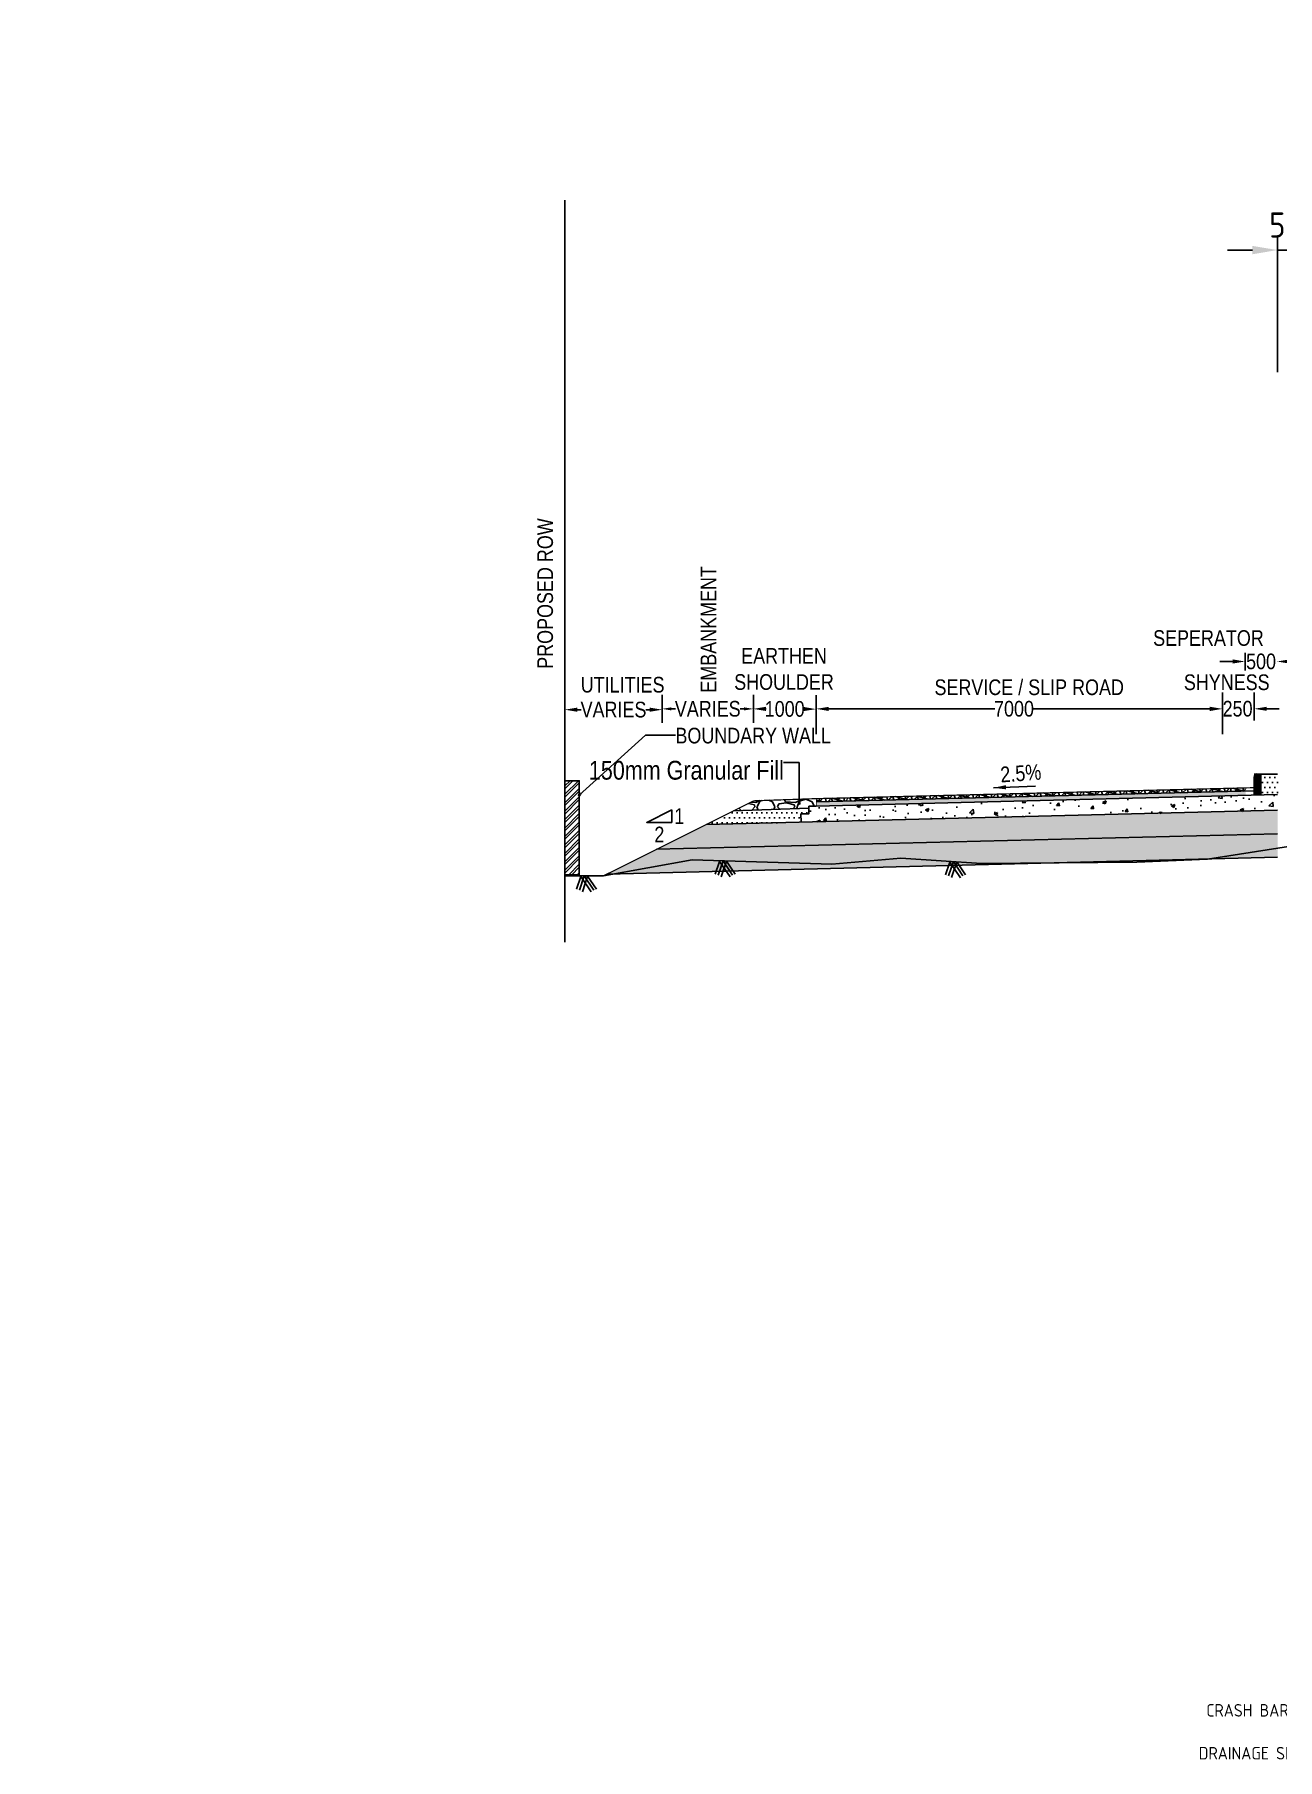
# Model space of a CAD drawing. Header units: millimetres. Extents: x 207528 to 778454, y -364692 to 101323.
# Drawn here: x 567644 to 587483, y -120842 to -93306 of the extents above; entities that cross this region are included whole.
import ezdxf

# ---------------------------------------------------------------- set-up
doc = ezdxf.new("R2010")
doc.units = ezdxf.units.MM
for name, color, linetype in [('Dim', 253, 'Continuous'), ('Dimension', 253, 'Continuous'), ('hatch', 253, 'Continuous'), ('Proposed ROW', 241, 'MNEW')]:
    doc.layers.add(name, color=color, linetype=linetype)
doc.layers.add('Text small', color=1, linetype='Continuous', lineweight=20)
doc.styles.add('DIM', font='ARIALN.TTF', dxfattribs={"height": 250})
doc.styles.add('isocp 100', font='isocp.shx', dxfattribs={"height": 200})
doc.styles.add('isocp 200', font='isocp.shx', dxfattribs={"height": 400})
doc.styles.get("Standard").update_dxf_attribs({"font": 'arial.ttf'})
doc.linetypes.add('MNEW', pattern='A,26.152623,-1.048632,["PROW",Standard,S=1.75,R=0,X=0,Y=-0.975095],-7.693777,26.152623', length=61.047655)
doc.dimstyles.new('DIM', dxfattribs={"dimtxt": 250, "dimasz": 200, "dimexe": 0.18, "dimexo": 0.0625, "dimgap": 0.09, "dimtad": 0, "dimtih": 1, "dimtoh": 1, "dimdec": 0, "dimzin": 0, "dimdsep": 46, "dimtxsty": 'DIM', "dimcen": 0.09, "dimclrd": 256, "dimclrt": 7, "dimadec": 0, "dimazin": 0, "dimtfac": 1, "dimtdec": 0, "dimtofl": 0, "dimtmove": 0, "dimatfit": 3, "dimfxl": 1, "dimtolj": 1, "dimtzin": 0, "dimarcsym": 0})
doc.dimstyles.new('new', dxfattribs={"dimtxt": 150, "dimasz": 150, "dimexe": 100, "dimexo": 0.1, "dimgap": 0.09, "dimtad": 0, "dimtih": 1, "dimtoh": 1, "dimdec": 0, "dimzin": 0, "dimdsep": 46, "dimtxsty": 'DIM', "dimcen": 0.09, "dimclrd": 256, "dimclrt": 252, "dimadec": 0, "dimazin": 0, "dimtfac": 1, "dimtdec": 0, "dimtofl": 0, "dimtmove": 0, "dimatfit": 3, "dimfxl": 1, "dimtolj": 1, "dimtzin": 0, "dimlwd": -1, "dimarcsym": 0})
doc.dimstyles.new('NH30A_100', dxfattribs={"dimscale": 100, "dimtxt": 2, "dimasz": 2, "dimexe": 1, "dimexo": 1, "dimgap": 1, "dimtad": 1, "dimdec": 0, "dimdsep": 46, "dimtxsty": 'isocp 100', "dimcen": 0.5, "dimclrd": 47, "dimclre": 47, "dimclrt": 1, "dimadec": 0, "dimazin": 0, "dimtfac": 1, "dimtdec": 0, "dimtmove": 0, "dimatfit": 3, "dimfxl": 1, "dimtolj": 1, "dimtzin": 0, "dimarcsym": 0})
doc.dimstyles.new('NH30A_200', dxfattribs={"dimscale": 200, "dimtxt": 2, "dimasz": 2, "dimexe": 1, "dimexo": 1, "dimgap": 1, "dimtad": 1, "dimdec": 0, "dimdsep": 46, "dimtxsty": 'isocp 200', "dimcen": 0.5, "dimclrd": 47, "dimclre": 47, "dimclrt": 1, "dimadec": 0, "dimazin": 0, "dimtfac": 1, "dimtdec": 0, "dimtmove": 0, "dimatfit": 3, "dimfxl": 1, "dimtolj": 1, "dimtzin": 0, "dimarcsym": 0})

# ---------------------------------------------------------------- blocks, each defined once
blk = doc.blocks.new('*D545')
at = {"layer": 'Defpoints', "color": 0, "transparency": 16777216}
for p in [(587483, -96747), (587483, -98896), (587983, -99886)]:
    blk.add_point(p, dxfattribs=at)
at = {"layer": 'Dim', "color": 47, "lineweight": -2, "transparency": 16777216}
for p, q in [((587483, -98696), (587483, -96547)), ((587983, -99686), (587983, -96547)), ((587083, -96747), (586683, -96747)), ((587983, -96747), (587483, -96747)), ((588383, -96747), (588783, -96747))]:
    blk.add_line(p, q, dxfattribs=at)
at = {"layer": 'Dim', "color": 47, "transparency": 16777216}
for points in [[(587083, -96681), (587083, -96814), (587483, -96747)], [(588383, -96681), (588383, -96814), (587983, -96747)]]:
    blk.add_solid(points, dxfattribs=at)
at = {"layer": 'Dim', "color": 1, "transparency": 16777216, "insert": (587733, -96347), "char_height": 400, "attachment_point": 5, "style": 'isocp 200'}
blk.add_mtext('\\A1;550', dxfattribs=at)
blk = doc.blocks.new('*D638')
at = {"layer": 'Defpoints', "color": 0, "transparency": 16777216}
for p in [(587475, -103315), (586965, -103663), (587475, -103663)]:
    blk.add_point(p, dxfattribs=at)
at = {"layer": 'Dim', "lineweight": -2, "transparency": 16777216}
for p, q in [((586765, -103315), (586565, -103315)), ((587675, -103315), (587875, -103315))]:
    blk.add_line(p, q, dxfattribs=at)
at = {"layer": 'Dim', "color": 0, "lineweight": -2, "transparency": 16777216}
for p, q in [((586965, -103316), (586965, -103315)), ((587475, -103316), (587475, -103315))]:
    blk.add_line(p, q, dxfattribs=at)
at = {"layer": 'Dim', "transparency": 16777216}
for points in [[(586765, -103281), (586765, -103348), (586965, -103315)], [(587675, -103281), (587675, -103348), (587475, -103315)]]:
    blk.add_solid(points, dxfattribs=at)
at = {"layer": 'Dim', "color": 7, "transparency": 16777216, "insert": (587220, -103315), "char_height": 250, "attachment_point": 5, "style": 'DIM'}
blk.add_mtext('\\A1;500', dxfattribs=at)
blk = doc.blocks.new('*D639')
at = {"layer": 'Defpoints', "color": 0, "transparency": 16777216}
for p in [(580121, -104071), (580121, -104474), (586604, -104474)]:
    blk.add_point(p, dxfattribs=at)
at = {"layer": 'Dim', "color": 0, "lineweight": -2, "transparency": 16777216}
for p, q in [((580121, -104473), (580121, -104071)), ((586604, -104473), (586604, -104071))]:
    blk.add_line(p, q, dxfattribs=at)
at = {"layer": 'Dim', "lineweight": -2, "transparency": 16777216}
for p, q in [((580321, -104071), (582972, -104071)), ((586404, -104071), (583582, -104071))]:
    blk.add_line(p, q, dxfattribs=at)
at = {"layer": 'Dim', "transparency": 16777216}
for points in [[(580321, -104038), (580321, -104105), (580121, -104071)], [(586404, -104038), (586404, -104105), (586604, -104071)]]:
    blk.add_solid(points, dxfattribs=at)
at = {"layer": 'Dim', "color": 7, "transparency": 16777216, "insert": (583277, -104071), "char_height": 250, "attachment_point": 5, "style": 'DIM'}
blk.add_mtext('\\A1;7000', dxfattribs=at)
blk = doc.blocks.new('*D640')
at = {"layer": 'Defpoints', "color": 0, "transparency": 16777216}
for p in [(576109, -104027), (577660, -104071), (576109, -104084)]:
    blk.add_point(p, dxfattribs=at)
at = {"layer": 'Dimension', "color": 0, "lineweight": -2, "transparency": 16777216}
for p, q in [((576109, -104083), (576109, -104085)), ((577660, -104083), (577660, -104085))]:
    blk.add_line(p, q, dxfattribs=at)
at = {"layer": 'Dimension', "lineweight": -2, "transparency": 16777216}
for p, q in [((576309, -104084), (576368, -104084)), ((577460, -104084), (577402, -104084))]:
    blk.add_line(p, q, dxfattribs=at)
at = {"layer": 'Dimension', "transparency": 16777216}
for points in [[(576309, -104051), (576309, -104118), (576109, -104084)], [(577460, -104051), (577460, -104118), (577660, -104084)]]:
    blk.add_solid(points, dxfattribs=at)
at = {"layer": 'Dimension', "color": 7, "transparency": 16777216, "insert": (576885, -104084), "char_height": 250, "attachment_point": 5, "style": 'DIM'}
blk.add_mtext('\\A1;VARIES', dxfattribs=at)
blk = doc.blocks.new('*D641')
at = {"layer": 'Defpoints', "color": 0, "transparency": 16777216}
for p in [(587112, -104070), (586601, -104387), (587112, -104387)]:
    blk.add_point(p, dxfattribs=at)
at = {"layer": 'Dim', "lineweight": -2, "transparency": 16777216}
for p, q in [((586401, -104070), (586201, -104070)), ((587312, -104070), (587512, -104070))]:
    blk.add_line(p, q, dxfattribs=at)
at = {"layer": 'Dim', "color": 0, "lineweight": -2, "transparency": 16777216}
for p, q in [((586601, -104071), (586601, -104070)), ((587112, -104071), (587112, -104070))]:
    blk.add_line(p, q, dxfattribs=at)
at = {"layer": 'Dim', "transparency": 16777216}
for points in [[(586401, -104037), (586401, -104103), (586601, -104070)], [(587312, -104037), (587312, -104103), (587112, -104070)]]:
    blk.add_solid(points, dxfattribs=at)
at = {"layer": 'Dim', "color": 7, "transparency": 16777216, "insert": (586846, -104070), "char_height": 250, "attachment_point": 5, "style": 'DIM'}
blk.add_mtext('\\A1;250', dxfattribs=at)
blk = doc.blocks.new('*D642')
at = {"layer": 'Defpoints', "color": 0, "transparency": 16777216}
for p in [(579117, -104071), (579117, -104071), (580117, -104075)]:
    blk.add_point(p, dxfattribs=at)
at = {"layer": 'Dim', "color": 0, "lineweight": -2, "transparency": 16777216}
for p, q in [((579117, -104071), (579117, -104071)), ((580117, -104075), (580117, -104075))]:
    blk.add_line(p, q, dxfattribs=at)
at = {"layer": 'Dim', "lineweight": -2, "transparency": 16777216}
for p, q in [((579317, -104072), (579321, -104072)), ((579917, -104074), (579913, -104074))]:
    blk.add_line(p, q, dxfattribs=at)
at = {"layer": 'Dim', "transparency": 16777216}
for points in [[(579318, -104038), (579317, -104105), (579117, -104071)], [(579917, -104040), (579917, -104107), (580117, -104075)]]:
    blk.add_solid(points, dxfattribs=at)
at = {"layer": 'Dim', "color": 7, "transparency": 16777216, "insert": (579617, -104073), "char_height": 250, "attachment_point": 5, "style": 'DIM'}
blk.add_mtext('\\A1;1000', dxfattribs=at)
blk = doc.blocks.new('*D643')
at = {"layer": 'Defpoints', "color": 0, "transparency": 16777216}
for p in [(577660, -104071), (577660, -104071), (579117, -104071)]:
    blk.add_point(p, dxfattribs=at)
at = {"layer": 'Dimension', "color": 0, "lineweight": -2, "transparency": 16777216}
for p, q in [((577660, -104071), (577660, -104071)), ((579117, -104071), (579117, -104071))]:
    blk.add_line(p, q, dxfattribs=at)
at = {"layer": 'Dimension', "lineweight": -2, "transparency": 16777216}
for p, q in [((577810, -104071), (577872, -104071)), ((578967, -104071), (578906, -104071))]:
    blk.add_line(p, q, dxfattribs=at)
at = {"layer": 'Dimension', "transparency": 16777216}
for points in [[(577810, -104046), (577810, -104096), (577660, -104071)], [(578967, -104046), (578967, -104096), (579117, -104071)]]:
    blk.add_solid(points, dxfattribs=at)
at = {"layer": 'Dimension', "color": 7, "transparency": 16777216, "insert": (578389, -104071), "char_height": 250, "attachment_point": 5, "style": 'DIM'}
blk.add_mtext('\\A1;VARIES', dxfattribs=at)
blk = doc.blocks.new('*D703')
at = {"layer": 'Defpoints', "color": 0, "transparency": 16777216}
for p in [(600208, -117230), (600198, -118866), (600208, -118866)]:
    blk.add_point(p, dxfattribs=at)
at = {"layer": 'Dim', "color": 47, "lineweight": -2, "transparency": 16777216}
for p, q in [((599998, -117230), (599798, -117230)), ((600198, -118766), (600198, -117130)), ((600198, -117230), (600208, -117230)), ((600208, -118766), (600208, -117130)), ((600408, -117230), (602348, -117230))]:
    blk.add_line(p, q, dxfattribs=at)
at = {"layer": 'Dim', "color": 47, "transparency": 16777216}
for points in [[(599998, -117197), (599998, -117263), (600198, -117230)], [(600408, -117197), (600408, -117263), (600208, -117230)]]:
    blk.add_solid(points, dxfattribs=at)
at = {"layer": 'Dim', "color": 1, "transparency": 16777216, "insert": (601478, -117020), "char_height": 200, "width": 159266.94, "attachment_point": 5, "style": 'isocp 100'}
blk.add_mtext('\\A1;10 (EXP. GAP)', dxfattribs=at)
blk = doc.blocks.new('*D776')
at = {"layer": 'Defpoints', "color": 0, "transparency": 16777216}
for p in [(530087, -93648), (530077, -95284), (530087, -95284)]:
    blk.add_point(p, dxfattribs=at)
at = {"layer": 'Dim', "color": 47, "lineweight": -2, "transparency": 16777216}
for p, q in [((530077, -95184), (530077, -93548)), ((530087, -95184), (530087, -93548)), ((529877, -93648), (529677, -93648)), ((530077, -93648), (530087, -93648)), ((530287, -93648), (532227, -93648))]:
    blk.add_line(p, q, dxfattribs=at)
at = {"layer": 'Dim', "color": 47, "transparency": 16777216}
for points in [[(529877, -93614), (529877, -93681), (530077, -93648)], [(530287, -93614), (530287, -93681), (530087, -93648)]]:
    blk.add_solid(points, dxfattribs=at)
at = {"layer": 'Dim', "color": 1, "transparency": 16777216, "insert": (531357, -93438), "char_height": 200, "width": 159266.94, "attachment_point": 5, "style": 'isocp 100'}
blk.add_mtext('\\A1;10 (EXP. GAP)', dxfattribs=at)
blk = doc.blocks.new('*D764')
at = {"layer": 'Defpoints', "color": 0, "transparency": 16777216}
for p in [(530087, -118135), (530077, -119771), (530087, -119771)]:
    blk.add_point(p, dxfattribs=at)
at = {"layer": 'Dim', "color": 47, "lineweight": -2, "transparency": 16777216}
for p, q in [((530077, -119671), (530077, -118035)), ((530087, -119671), (530087, -118035)), ((529877, -118135), (529677, -118135)), ((530077, -118135), (530087, -118135)), ((530287, -118135), (532227, -118135))]:
    blk.add_line(p, q, dxfattribs=at)
at = {"layer": 'Dim', "color": 47, "transparency": 16777216}
for points in [[(529877, -118102), (529877, -118169), (530077, -118135)], [(530287, -118102), (530287, -118169), (530087, -118135)]]:
    blk.add_solid(points, dxfattribs=at)
at = {"layer": 'Dim', "color": 1, "transparency": 16777216, "insert": (531357, -117925), "char_height": 200, "width": 159266.94, "attachment_point": 5, "style": 'isocp 100'}
blk.add_mtext('\\A1;10 (EXP. GAP)', dxfattribs=at)

msp = doc.modelspace()

# ---------------------------------------------------------------- hatches: boundary and pattern name
h = msp.add_hatch(color=256)
h.dxf.hatch_style = 1
h.paths.add_polyline_path([(587109.5, -105160.4, -0.4142136), (587159.5, -105110.4), (587232.7, -105110.4), (587232.7, -105446.1), (587109.5, -105449.3)])
h = msp.add_hatch()
h.set_pattern_fill('GOST_GLASS', color=41, scale=5)
h.set_pattern_definition([(45, (485873.254, -119028.044), (42.426407, -4e-15), [25, -35]), (45, (485883.86, -119028.044), (42.426407, -4e-15), [10, -50]), (45, (485873.254, -119017.438), (42.426407, -4e-15), [10, -50])])
h.paths.add_polyline_path([(586973.7, -105382.6), (586973.7, -105452.6), (581394.7, -105592.1), (581148.2, -105572.5), (580750.1, -105538.2)])
h.paths.add_polyline_path([(580120.6, -105554), (580120.6, -105624), (581394.7, -105592.1), (581148.2, -105572.5), (580750.1, -105538.2)])
at = {"layer": 'Dim'}
h = msp.add_hatch(dxfattribs=at)
h.set_pattern_fill('ANSI32', scale=10)
h.set_pattern_definition([(45, (260309.85, -162064.33), (-67.35192, 67.35192), []), (45, (260354.755, -162064.33), (-67.35192, 67.35192), [])])
h.paths.add_polyline_path([(576109.5, -106718.9), (576109.5, -105218.9), (576339.5, -105218.9), (576339.5, -106718.9)])
h = msp.add_hatch(dxfattribs=at)
h.set_pattern_fill('AR-CONC', color=256, scale=3)
h.set_pattern_definition([(50, (485873.25, -119028.04), (546.554, -47.8173), [57.15, -628.65]), (355, (485873.25, -119028.04), (-105.7303, 573.1705), [45.72, -502.9218]), (100.45144, (485918.8, -119032.03), (440.8237, 525.3533), [48.57, -534.2707]), (46.1842, (485873.25, -118875.64), (813.237, -126.127), [85.725, -942.975]), (96.6356, (485941, -118886.15), (712.2124, 742.2784), [72.855, -801.407]), (351.18415, (485873.25, -118875.64), (712.2124, 742.2784), [68.58, -754.379]), (21, (485949.45, -118913.74), (454.8432, -306.7956), [57.15, -628.65]), (326, (485949.45, -118913.74), (185.406, 552.564), [45.72, -502.92]), (71.45144, (485987.36, -118939.3), (640.2493, 245.7683), [48.57, -534.2698]), (37.5, (485873.25, -119028.04), (9.2658, 253.6651), [0, -496.824, 0, -510.54, 0, -504.825]), (7.5, (485873.25, -119028.04), (200.459, 300.5417), [0, -291.084, 0, -485.394, 0, -192.405]), (327.5, (485703.33, -119028.04), (406.7718, -17.18623), [0, -190.5, 0, -594.36, 0, -788.67]), (317.5, (485627.13, -119028.04), (444.3875, 76.2795), [0, -247.65, 0, -394.716, 0, -560.07])])
h.paths.add_polyline_path([(579973.7, -105627.6), (581394.7, -105592.1), (582292.5, -105663.6), (583475.6, -105719.6), (585014.1, -105727.4), (586316.9, -105666.5), (587483, -105648.3), (587483, -105699.7), (579973.7, -105877.7)])
h.paths.add_polyline_path([(581394.7, -105592.1), (586973.7, -105452.6), (587483, -105439.9), (587483, -105648.3), (586316.9, -105666.5), (585014.1, -105727.4), (583475.6, -105719.6), (582292.5, -105663.6)])
at = {"layer": 'hatch'}
h = msp.add_hatch(dxfattribs=at)
h.set_pattern_fill('DOTS', color=25, scale=50)
h.set_pattern_definition([(0, (-730461.49, -10791.58), (39.6875, 79.375), [0, -79.375])])
h.paths.add_polyline_path([(587097, -105449.5), (587482.4, -105439.8), (587482.4, -105113.8), (587097, -105113.8)])
h = msp.add_hatch(dxfattribs=at)
h.set_pattern_fill('NET3', color=256, scale=30, angle=45)
h.set_pattern_definition([(45, (485873.25, -119028.04), (-67.35192, 67.35192), []), (105, (485873.25, -119028.04), (-92.004435, -24.65251), []), (165, (485873.25, -119028.04), (-24.65251, -92.004435), [])])
h.paths.add_polyline_path([(586973.7, -105332.6), (586973.7, -105382.6), (580750.1, -105538.2), (580300, -105499.5)])
h.paths.add_polyline_path([(580120.6, -105503.9), (580120.6, -105554), (580750.1, -105538.2), (580300, -105499.5)])
h = msp.add_hatch(dxfattribs=at)
h.set_pattern_fill('GRAVEL', color=11, scale=25)
h.set_pattern_definition([(228.01279, (486330.454, -118393.044), (-5080, -5715), [85.4304, -8457.621]), (184.96974, (486273.304, -118456.544), (7619.999997, 635.000036), [146.6012, -14513.5122]), (132.510447, (486127.254, -118469.244), (6350.000003, -6984.999998), [103.3704, -10233.6807]), (267.27369, (485879.604, -118627.994), (635.000001, 12700), [133.501, -13216.6094]), (292.833654, (485873.254, -118761.344), (-3175, 7620), [130.9084, -12959.952]), (357.27369, (485924.054, -118881.994), (-12700, 635.000001), [133.501, -13216.6094]), (37.69424, (486057.404, -118888.344), (-8254.9999996, -6350.0000005), [176.5484, -17478.2788]), (72.255328, (486197.104, -118780.394), (4445.000001, 13969.9999996), [166.68, -16501.314]), (121.429566, (486247.904, -118621.644), (-5080.000001, 8255), [133.9532, -13261.3864]), (175.23636, (486178.054, -118507.344), (6985, -635), [152.9283, -7493.4842]), (222.397438, (486025.654, -118494.644), (-7619.9999998, -6985.0000003), [197.7695, -19579.193]), (138.814075, (486508.254, -118634.344), (-4445, 3810), [67.501, -6682.6415]), (171.469234, (486457.454, -118589.894), (8255, -1269.999999), [128.4205, -12713.6597]), (225, (486330.45, -118570.84), (-9e-14, -635), [89.8023, -808.2233]), (203.19859, (486286.004, -118494.644), (3175, 1270), [48.3603, -4787.6556]), (291.80141, (486241.55, -118513.7), (-635, 1905), [68.3914, -3351.1882]), (30.96376, (486266.95, -118577.19), (1905, 1270), [111.08, -3591.5745]), (161.56505, (486362.2, -118520.04), (1270, -635), [80.3218, -1927.7245]), (16.38954, (485873.254, -118513.694), (6350, 1905), [112.522, -11139.7067]), (70.346176, (485981.204, -118481.944), (-2540, -6985), [94.3997, -9345.554]), (293.19859, (486362.204, -118393.044), (-1270, 3175), [96.72, -4739.296]), (343.61046, (486400.304, -118481.944), (-6350, 1905), [112.522, -11139.7067]), (339.443955, (485873.254, -118907.394), (-3175, 1270), [108.5088, -5316.9336]), (294.77514, (485974.854, -118945.494), (-3175.000004, 6984.999998), [90.918, -9000.8983]), (66.80141, (486368.554, -119028.044), (1270, 3175), [96.72, -4739.296]), (17.354025, (486406.654, -118939.144), (-8255, -2540), [106.4457, -10538.094]), (69.443955, (486057.404, -119028.044), (-1270, -3175), [54.2544, -5371.188]), (101.30993, (486330.45, -119028.04), (-635, 2540), [32.3787, -3205.4987]), (165.96376, (486324.1, -118996.3), (1905, -635), [130.9084, -2487.2636]), (186.009006, (486197.104, -118964.544), (6350, 635), [121.3167, -12010.3412]), (303.69007, (486266.95, -118634.34), (-635, 1270), [91.581, -2197.944]), (353.157227, (486317.754, -118710.544), (10795, -1269.9999994), [159.8892, -15829.0023]), (60.945396, (486476.504, -118729.594), (-2540, -4445), [65.377, -6472.348]), (90, (486508.25, -118672.44), (-635, 635), [38.1, -596.9]), (120.256437, (486184.404, -118945.494), (2540, -4445), [88.2167, -8733.4852]), (48.01279, (486139.954, -118869.294), (5080, 5715), [170.8607, -8372.1905]), (0, (486254.25, -118742.3), (635, 635), [165.1, -469.9]), (325.304846, (486419.354, -118742.294), (6350.000002, -4444.999997), [100.4024, -9939.8292]), (254.0546, (486501.9, -118799.44), (-635, -2540), [92.4573, -4530.4125]), (207.645975, (486476.504, -118888.344), (-12065.0000004, -6349.999999), [150.5363, -14903.116]), (175.42608, (486343.154, -118958.194), (-8255, 635), [159.2574, -15766.4616])])
h.paths.add_polyline_path([(578363.2, -105918), (577572.8, -106313.1), (587483, -106065.3), (587483, -105690)])
h = msp.add_hatch(dxfattribs=at)
h.set_pattern_fill('DOTS', scale=50)
h.set_pattern_definition([(0, (531272.3, -182484.97), (39.6875, 79.375), [0, -79.375])])
h.paths.add_polyline_path([(578363.2, -105918), (578813.8, -105699.8), (580000.4, -105649.4), (580000.4, -105667.8), (580000.4, -105675.8), (580000.4, -105686.6), (580000.4, -105699.8), (580000.4, -105749.1), (579875.4, -105749.1), (579878.7, -105880.1)])
h = msp.add_hatch(dxfattribs=at)
h.set_pattern_fill('GRAVEL', color=11, scale=25)
h.set_pattern_definition([(228.012788, (270528.143, -172949.72), (-5080.0000004, -5714.9999996), [85.4304, -8457.6209]), (184.969741, (270470.993, -173013.22), (7619.999997, 635.0000362), [146.6012, -14513.5122]), (132.510447, (270324.943, -173025.92), (6350.0000027, -6984.9999976), [103.3704, -10233.6807]), (267.273689, (270077.293, -173184.67), (635.0000013, 12700), [133.5011, -13216.6094]), (292.833654, (270070.943, -173318.02), (-3175.0000003, 7620), [130.9084, -12959.9519]), (357.273689, (270121.743, -173438.67), (-12700, 635.0000013), [133.5011, -13216.6094]), (37.6942405, (270255.093, -173445.02), (-8254.9999996, -6350.0000005), [176.5484, -17478.2788]), (72.255328, (270394.793, -173337.07), (4445.0000012, 13969.9999996), [166.6799, -16501.3142]), (121.429566, (270445.593, -173178.32), (-5080.0000007, 8254.9999996), [133.9532, -13261.3864]), (175.236358, (270375.743, -173064.02), (6985, -635.000001), [152.9283, -7493.4842]), (222.397438, (270223.343, -173051.32), (-7619.9999998, -6985.0000003), [197.7695, -19579.1931]), (138.814075, (270705.94, -173191.02), (-4445, 3810), [67.5011, -6682.6415]), (171.469234, (270655.143, -173146.57), (8255.0000002, -1269.9999986), [128.4205, -12713.6597]), (225, (270528.14, -173127.5), (-9e-14, -635), [89.8023, -808.2233]), (203.19859, (270483.69, -173051.32), (3175, 1270), [48.3603, -4787.6556]), (291.80141, (270439.24, -173070.37), (-635, 1905), [68.3914, -3351.1882]), (30.963757, (270464.64, -173133.87), (1905, 1270), [111.0799, -3591.5745]), (161.56505, (270559.9, -173076.72), (1270, -635), [80.3218, -1927.7245]), (16.38954, (270070.943, -173070.37), (6350, 1905), [112.522, -11139.7067]), (70.346176, (270178.893, -173038.62), (-2540, -6985), [94.3997, -9345.5539]), (293.19859, (270559.89, -172949.72), (-1270, 3175), [96.72, -4739.2959]), (343.61046, (270597.993, -173038.62), (-6350, 1904.9999996), [112.522, -11139.7067]), (339.443955, (270070.94, -173464.07), (-3175, 1270), [108.5088, -5316.9336]), (294.77514, (270172.543, -173502.17), (-3175.000004, 6984.999998), [90.918, -9000.8983]), (66.80141, (270566.24, -173584.72), (1270, 3175), [96.72, -4739.2959]), (17.354025, (270604.343, -173495.82), (-8255, -2540.0000005), [106.4457, -10538.094]), (69.443955, (270255.09, -173584.72), (-1270, -3175), [54.2544, -5371.188]), (101.309932, (270528.14, -173584.72), (-635, 2540), [32.3787, -3205.4987]), (165.963757, (270521.8, -173552.97), (1905, -635), [130.9084, -2487.2636]), (186.009006, (270394.793, -173521.22), (6350, 635.0000003), [121.3167, -12010.3412]), (303.69007, (270464.64, -173191.02), (-635, 1270), [91.581, -2197.9441]), (353.157227, (270515.443, -173267.22), (10795, -1269.9999994), [159.8892, -15829.0023]), (60.945396, (270674.19, -173286.27), (-2540, -4445), [65.377, -6472.3481]), (90, (270705.94, -173229.1), (-635, 635), [38.1, -596.9]), (120.256437, (270382.093, -173502.17), (2540, -4445), [88.2167, -8733.4852]), (48.012787, (270337.643, -173425.97), (5080.0000004, 5714.9999996), [170.8607, -8372.1905]), (0, (270451.94, -173299), (635, 635), [165.1, -469.9]), (325.304846, (270617.043, -173298.97), (6350.0000024, -4444.9999966), [100.4024, -9939.8292]), (254.054604, (270699.59, -173356.12), (-635, -2540), [92.4573, -4530.4125]), (207.645975, (270674.193, -173445.02), (-12065.0000004, -6349.9999992), [150.5363, -14903.1161]), (175.426079, (270540.843, -173514.87), (-8255, 635), [159.2574, -15766.4616])])
h.paths.add_polyline_path([(578798.7, -105700.3), (579121.5, -105538.9), (580120.6, -105503.9), (580121.1, -105503.9), (580121.1, -105624.1), (580000.4, -105624.1), (580000.4, -105658.2)])
h = msp.add_hatch(dxfattribs=at)
h.set_pattern_fill('DOTS', color=25, scale=50)
h.set_pattern_definition([(0, (485873.254, -119028.044), (39.6875, 79.375), [0, -79.375])])
h.paths.add_polyline_path([(577572.8, -106313.1), (576783.4, -106707.7), (587483, -106440.2), (587483, -106065.3), (587346.8, -106068.7)])

# ---------------------------------------------------------------- linework, layer by layer
for p, q in [((587482.4, -105113.8), (587109.5, -105113.8)), ((587109.5, -105160.4), (587109.5, -105449.3))]:
    msp.add_line(p, q)
for points, const_width in [([(580120.6, -105503.9), (587109.5, -105329.2)], 20), ([(579121.5, -105538.9), (576723.4, -106737.7)], 20), ([(580120.6, -105503.9), (579121.5, -105538.9)], 20), ([(580121.1, -105504.1), (580121.1, -105624.1)], 10), ([(576723.4, -106737.7), (576109.5, -106737.7)], 20)]:
    msp.add_lwpolyline(points, dxfattribs=dict(const_width=const_width))
for points in [[(580120.6, -105554), (587109.5, -105379.2)], [(580120.6, -105624), (587483, -105439.9)], [(578363.2, -105918), (587483, -105690)], [(580000.4, -105658.2), (578798.7, -105700.3)], [(580000.4, -105624.1), (580000.4, -105749.1), (579875.4, -105749.1), (579878.7, -105880.1)], [(580120.4, -105624.1), (580000.4, -105624.1)], [(577572.8, -106313.1), (587483, -106065.3)], [(587483, -106440.2), (576783.4, -106707.7)]]:
    msp.add_lwpolyline(points)
msp.add_arc((587159.5, -105160.4), 50, 90, 180)
at = {"layer": 'Dim'}
for points in [[(586964.9, -103457.5), (586964.9, -103175.4)], [(577660.2, -104292.2), (577660.2, -103848.9)], [(579117.5, -104292.6), (579117.5, -103849.3)], [(580117, -104296.2), (580117, -103852.9)], [(586603.5, -104255.5), (586603.5, -103812.2)], [(587111.6, -104255.5), (587111.6, -103812.2)], [(578578.2, -106505.3), (578510.3, -106709.9)], [(578633.4, -106497.8), (578557.7, -106725.7)], [(578578.2, -106505.3), (578745.4, -106753.7)], [(578688.3, -106499.6), (578604.9, -106750.8)], [(578633.4, -106497.8), (578786.8, -106725.8)], [(578688.3, -106499.6), (578828, -106707.2)], [(582253.8, -106517.2), (582185.9, -106721.8)], [(582309, -106509.7), (582233.3, -106737.6)], [(582253.8, -106517.2), (582421, -106765.6)], [(582363.9, -106511.5), (582280.5, -106762.7)], [(582309, -106509.7), (582462.5, -106737.6)], [(582363.9, -106511.5), (582503.6, -106719.1)], [(576361.3, -106745.2), (576293.3, -106949.9)], [(576416.4, -106737.7), (576340.8, -106965.6)], [(576361.3, -106745.2), (576528.4, -106993.6)], [(576471.3, -106739.5), (576387.9, -106990.7)], [(576416.4, -106737.7), (576569.9, -106965.7)], [(576471.3, -106739.5), (576611.1, -106947.1)]]:
    msp.add_lwpolyline(points, dxfattribs=at)
at = {"layer": 'Dim', "color": 7}
msp.add_lwpolyline([(576109.5, -106718.9), (576109.5, -105218.9), (576339.5, -105218.9), (576339.5, -106718.9)], close=True, dxfattribs=at)
at = {"layer": 'Dim'}
msp.add_lwpolyline([(577815.3, -105684.5), (577815.3, -105884.5), (577415.3, -105884.5)], close=True, dxfattribs=at)
at = {"layer": 'Dimension', "linetype": 'Continuous', "ltscale": 10, "flags": 128}
msp.add_lwpolyline([(576109.5, -106737.7), (576723.4, -106737.7), (578142.5, -106483.4), (580367.2, -106548.5), (581470.2, -106456.4), (582756.6, -106538.1), (585238.9, -106517.6), (586363.5, -106468.2), (589290.5, -106013.5), (592707.6, -105730.4), (598608.8, -105556)], dxfattribs=at)
at = {"layer": 'Proposed ROW', "lineweight": -3, "ltscale": 3, "flags": 128}
msp.add_lwpolyline([(576109.5, -107793), (576109.5, -95950.3)], dxfattribs=at)

# ---------------------------------------------------------------- texts
at = {"layer": 'Dim', "color": 7, "char_height": 250, "attachment_point": 5, "style": 'DIM'}
for s, insert, rotation in [('PROPOSED ROW', (575795.8, -102230.2), 90), ('2.5%', (583385.6, -105099.8), 4.21364)]:
    msp.add_mtext_dynamic_manual_height_columns(s, width=5325.312, gutter_width=1250, heights=[0], dxfattribs=dict(at, insert=insert, rotation=rotation))
at = {"layer": 'Dim', "insert": (578400.2, -102802), "char_height": 250, "width": 5325.312, "attachment_point": 5, "rotation": 90, "style": 'DIM'}
msp.add_mtext('\\A1;EMBANKMENT', dxfattribs=at)
at = {"layer": 'Dim', "char_height": 250, "attachment_point": 5, "style": 'DIM'}
for s, insert in [('SEPERATOR', (586380.7, -102941.7)), ('EARTHEN \\PSHOULDER', (579606.7, -103435.5)), ('SHYNESS', (586672.6, -103647.7)), ('UTILITIES', (577030.9, -103687)), ('SERVICE / SLIP ROAD', (583519.7, -103727.6)), ('1', (577935.9, -105781.7)), ('2', (577616.7, -106076.4))]:
    msp.add_mtext_dynamic_manual_height_columns(s, width=5325.312, gutter_width=1250, heights=[0], dxfattribs=dict(at, insert=insert))
at = {"layer": 'Dim', "color": 7, "insert": (579114.3, -104499.3), "char_height": 250, "attachment_point": 5, "style": 'DIM'}
msp.add_mtext_dynamic_manual_height_columns('BOUNDARY WALL', width=5325.312, gutter_width=1250, heights=[0], dxfattribs=at)
at = {"layer": 'Dimension', "color": 7, "insert": (579604.3, -105052.7), "char_height": 300, "attachment_point": 6, "style": 'DIM'}
msp.add_mtext('\\A1;150mm Granular Fill', dxfattribs=at)
at = {"layer": 'Text small', "char_height": 200, "width": 2336.362, "style": 'isocp 100'}
for s, insert, attachment_point in [('CRASH BARRIER', (586347, -119956.5), 1), ('DRAINAGE SPOUT', (588201.5, -120641.3), 3)]:
    msp.add_mtext(s, dxfattribs=dict(at, insert=insert, attachment_point=attachment_point))

# ---------------------------------------------------------------- dimensions: what is measured, and where the dimension line sits
at = {"layer": 'Dim'}
for base, p1, p2, picture, middle in [((530087.4, -93647.6), (530077.4, -95283.5), (530087.4, -95283.5), '*D776', (531357.4, -93437.6)), ((600207.7, -117230.1), (600197.7, -118866), (600207.7, -118866), '*D703', (601477.7, -117020.1)), ((530087.4, -118135.2), (530077.4, -119771.1), (530087.4, -119771.1), '*D764', (531357.4, -117925.2))]:
    dim = msp.add_linear_dim(base=base, p1=p1, p2=p2, text='<> (EXP. GAP)', dimstyle='NH30A_100', dxfattribs=at)
    dim.commit()
    dim.dimension.update_dxf_attribs({"geometry": picture, "text_midpoint": middle})
dim = msp.add_linear_dim(base=(587483, -96747.4), p1=(587983, -99886.4), p2=(587483, -98896.3), text='550', dimstyle='NH30A_200', dxfattribs=at)
dim.commit()
dim.dimension.update_dxf_attribs({"geometry": '*D545', "text_midpoint": (587733, -96747.4), "dimtype": 160})
for base, p1, p2, text, picture, middle in [((587475.1, -103314.8), (586964.9, -103662.6), (587475.1, -103662.6), '500', '*D638', (587220, -103314.8)), ((587111.6, -104070), (586601.4, -104387.2), (587111.6, -104387.2), '250', '*D641', (586846.3, -104070))]:
    dim = msp.add_linear_dim(base=base, p1=p1, p2=p2, angle=0, text=text, dimstyle='DIM', override={"dimfxl": 1.25, "dimfxlon": 1}, dxfattribs=at)
    dim.commit()
    dim.dimension.update_dxf_attribs({"geometry": picture, "text_midpoint": middle, "dimtype": 161})
dim = msp.add_aligned_dim(p1=(580117, -104074.6), p2=(579117.5, -104070.8), distance=0, dimstyle='DIM', dxfattribs=at)
dim.commit()
dim.dimension.update_dxf_attribs({"geometry": '*D642', "text_midpoint": (579617.3, -104072.7)})
dim = msp.add_linear_dim(base=(580120.6, -104071.4), p1=(586603.5, -104473.5), p2=(580120.6, -104473.5), angle=180, text='7000', dimstyle='DIM', dxfattribs=at)
dim.commit()
dim.dimension.update_dxf_attribs({"geometry": '*D639', "text_midpoint": (583277.2, -104071.4), "dimtype": 161})
at = {"layer": 'Dimension'}
dim = msp.add_linear_dim(base=(576109.5, -104084.3), p1=(577660.2, -104070.7), p2=(576109.5, -104027), text='VARIES', dimstyle='DIM', override={"dimfxl": 1.25, "dimfxlon": 1}, dxfattribs=at)
dim.commit()
dim.dimension.update_dxf_attribs({"geometry": '*D640', "text_midpoint": (576884.8, -104084.3)})
dim = msp.add_aligned_dim(p1=(579117.5, -104071.2), p2=(577660.2, -104070.9), distance=0, text='VARIES', dimstyle='DIM', override={"dimtxt": 200, "dimasz": 150, "dimfxl": 1.25, "dimfxlon": 1}, dxfattribs=at)
dim.commit()
dim.dimension.update_dxf_attribs({"geometry": '*D643', "text_midpoint": (578388.8, -104071)})

# ---------------------------------------------------------------- leaders
at = {"layer": 'Dim'}
msp.add_leader([(582948.4, -105330.3), (583617.9, -105304.2)], dimstyle='DIM', dxfattribs=at)
at = {"layer": 'Dimension'}
for points in [[(576339.5, -105446.7), (577394.7, -104493.1), (577876.3, -104493.1)], [(579849, -105578.2), (579849, -104925.4), (579598.9, -104928.1)]]:
    msp.add_leader(points, dimstyle='new', override={"dimasz": 50, "dimclrd": 256, "dimldrblk": 'Dot'}, dxfattribs=at)

doc.saveas('drawing.dxf')
